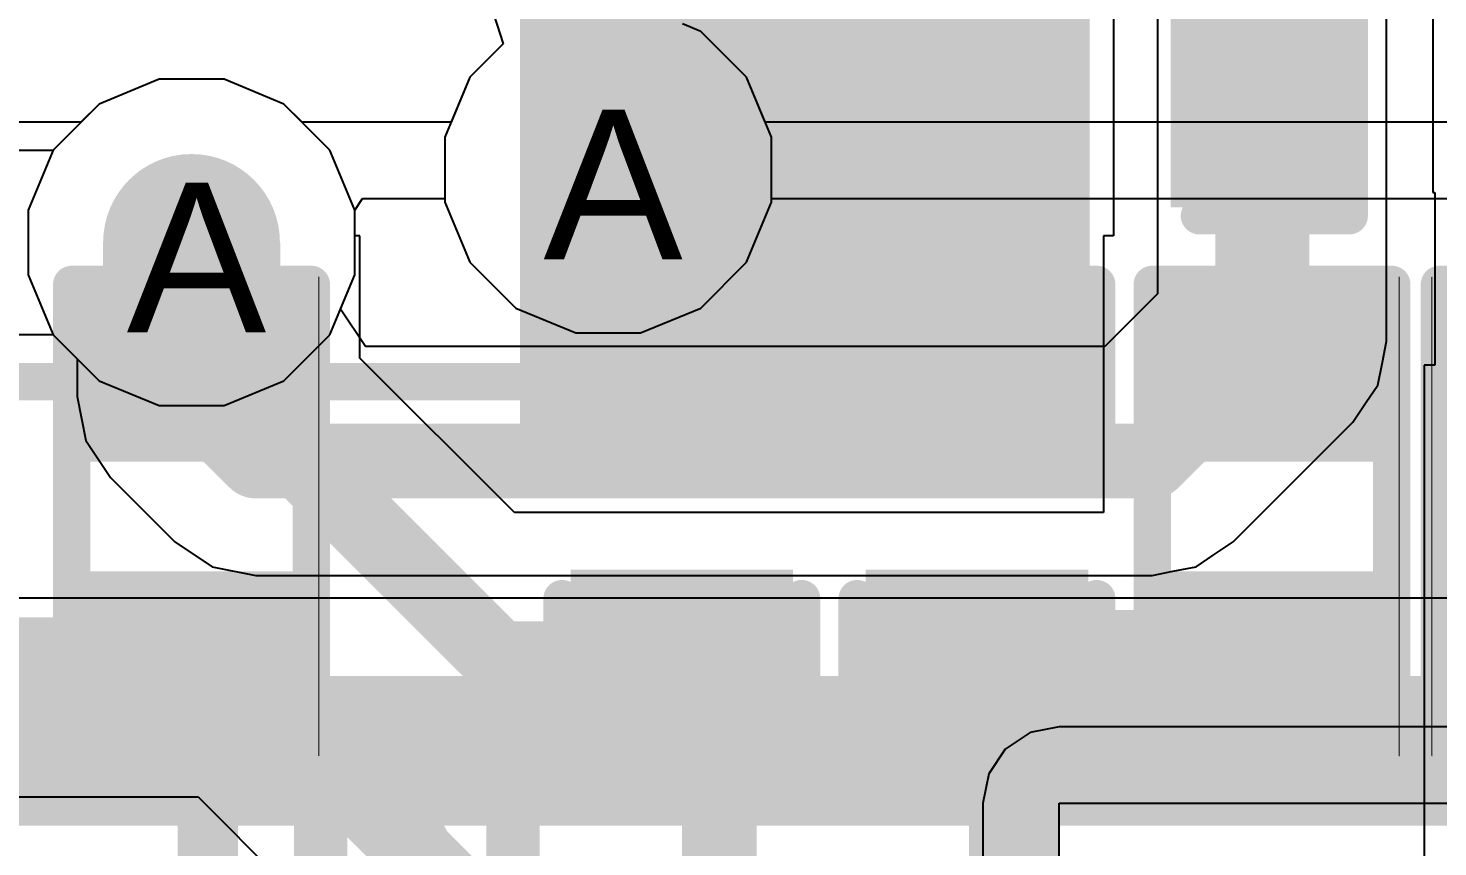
# Model space of a CAD drawing. Header units: inches. Extents: x 0 to 208, y 0 to 213.
# Drawn here: x 0.7473 to 0.9356, y 3.7442 to 3.8536 of the extents above; entities that cross this region are included whole.
import ezdxf

# ---------------------------------------------------------------- set-up
doc = ezdxf.new("R2010")
doc.units = ezdxf.units.IN
doc.header["$MEASUREMENT"] = 0
for name, color, linetype in [('Bottom Layer', 5, 'Continuous'), ('Bottom Overlay', 54, 'Continuous'), ('Bottom Paste', 16, 'Continuous'), ('Bottom Solder', 6, 'Continuous'), ('Drill Drawing', 1, 'Continuous'), ('L2_GND1', 16, 'Continuous'), ('L3_SIG1', 76, 'Continuous'), ('L4_PWR', 90, 'Continuous'), ('L5_GND2', 156, 'Continuous'), ('L6_SIG2', 130, 'Continuous'), ('L7_GND3', 216, 'Continuous'), ('Top Layer', 1, 'Continuous'), ('Top Overlay', 2, 'Continuous'), ('Via Holes', 16, 'Continuous')]:
    doc.layers.add(name, color=color, linetype=linetype)
doc.styles.add('Arial', font='', dxfattribs={"height": 0.2})
doc.styles.add('Arial_Bold', font='', dxfattribs={"height": 0.2})
doc.styles.get('Arial').set_extended_font_data('Arial')
doc.styles.get('Arial_Bold').set_extended_font_data('Arial', bold=True)

# ---------------------------------------------------------------- blocks, each defined once
blk = doc.blocks.new('R___0402_B_115')
at = {"layer": 'Bottom Layer'}
for points in [[(-0.0095, 0.0125), (-0.0095, -0.0125), (-0.0275, -0.0125), (-0.0275, 0.0125)], [(0.0275, 0.0125), (0.0275, -0.0125), (0.0095, -0.0125), (0.0095, 0.0125)]]:
    blk.add_hatch(color=5, dxfattribs=at).paths.add_polyline_path(points)
at = {"layer": 'Bottom Paste'}
for points in [[(-0.0095, 0.0125), (-0.0095, -0.0125), (-0.0275, -0.0125), (-0.0275, 0.0125)], [(0.0275, 0.0125), (0.0275, -0.0125), (0.0095, -0.0125), (0.0095, 0.0125)]]:
    blk.add_hatch(color=16, dxfattribs=at).paths.add_polyline_path(points)
at = {"layer": 'Bottom Solder'}
for points in [[(-0.00734, 0.01466), (-0.00734, -0.01467), (-0.02967, -0.01467), (-0.02967, 0.01466)], [(0.02966, 0.01466), (0.02966, -0.01467), (0.00733, -0.01467), (0.00733, 0.01466)]]:
    blk.add_hatch(color=6, dxfattribs=at).paths.add_polyline_path(points)
at = {"layer": 'Bottom Overlay'}
for points in [[(-0.031, 0.016, 0.005, 0.005, 0), (0.031, 0.016, 0.005, 0.005, 0)], [(-0.031, 0.016, 0.005, 0.005, 0), (-0.031, -0.016, 0.005, 0.005, 0)], [(-0.032, 0.017, 0.000127, 0.000127, 0), (0.032, 0.017, 0.000127, 0.000127, 0)], [(0.031, 0.016, 0.005, 0.005, 0), (0.031, -0.016, 0.005, 0.005, 0)], [(-0.031, -0.016, 0.005, 0.005, 0), (0.031, -0.016, 0.005, 0.005, 0)]]:
    blk.add_lwpolyline(points, format="xyseb", dxfattribs=at)
for points in [[(-0.03225, 0.016, 0.0025, 0.0025, 1), (-0.02975, 0.016, 0.0025, 0.0025, 1)], [(-0.03225, 0.016, 0.0025, 0.0025, 1), (-0.02975, 0.016, 0.0025, 0.0025, 1)], [(-0.03203, 0.017, 0.0000635, 0.0000635, 1), (-0.03197, 0.017, 0.0000635, 0.0000635, 1)], [(0.02975, 0.016, 0.0025, 0.0025, 1), (0.03225, 0.016, 0.0025, 0.0025, 1)], [(0.02975, 0.016, 0.0025, 0.0025, 1), (0.03225, 0.016, 0.0025, 0.0025, 1)], [(0.03197, 0.017, 0.0000635, 0.0000635, 1), (0.03203, 0.017, 0.0000635, 0.0000635, 1)], [(-0.03225, -0.016, 0.0025, 0.0025, 1), (-0.02975, -0.016, 0.0025, 0.0025, 1)], [(-0.03225, -0.016, 0.0025, 0.0025, 1), (-0.02975, -0.016, 0.0025, 0.0025, 1)], [(0.02975, -0.016, 0.0025, 0.0025, 1), (0.03225, -0.016, 0.0025, 0.0025, 1)], [(0.02975, -0.016, 0.0025, 0.0025, 1), (0.03225, -0.016, 0.0025, 0.0025, 1)]]:
    blk.add_lwpolyline(points, format="xyseb", close=True, dxfattribs=at)
blk = doc.blocks.new('R___0402_B_206')
at = {"layer": 'Bottom Layer'}
for points in [[(-0.0095, 0.0125), (-0.0095, -0.0125), (-0.0275, -0.0125), (-0.0275, 0.0125)], [(0.0275, 0.0125), (0.0275, -0.0125), (0.0095, -0.0125), (0.0095, 0.0125)]]:
    blk.add_hatch(color=5, dxfattribs=at).paths.add_polyline_path(points)
at = {"layer": 'Bottom Paste'}
for points in [[(-0.0095, 0.0125), (-0.0095, -0.0125), (-0.0275, -0.0125), (-0.0275, 0.0125)], [(0.0275, 0.0125), (0.0275, -0.0125), (0.0095, -0.0125), (0.0095, 0.0125)]]:
    blk.add_hatch(color=16, dxfattribs=at).paths.add_polyline_path(points)
at = {"layer": 'Bottom Solder'}
for points in [[(-0.00733, 0.01467), (-0.00733, -0.01466), (-0.02966, -0.01466), (-0.02966, 0.01467)], [(0.02967, 0.01467), (0.02967, -0.01466), (0.00734, -0.01466), (0.00734, 0.01467)]]:
    blk.add_hatch(color=6, dxfattribs=at).paths.add_polyline_path(points)
at = {"layer": 'Bottom Overlay'}
for points in [[(-0.031, -0.016, 0.005, 0.005, 0), (-0.031, 0.016, 0.005, 0.005, 0)], [(0.031, 0.016, 0.005, 0.005, 0), (-0.031, 0.016, 0.005, 0.005, 0)], [(0.032, 0.017, 0.000127, 0.000127, 0), (-0.032, 0.017, 0.000127, 0.000127, 0)], [(0.031, -0.016, 0.005, 0.005, 0), (0.031, 0.016, 0.005, 0.005, 0)], [(0.031, -0.016, 0.005, 0.005, 0), (-0.031, -0.016, 0.005, 0.005, 0)]]:
    blk.add_lwpolyline(points, format="xyseb", dxfattribs=at)
for points in [[(-0.03225, 0.016, 0.0025, 0.0025, 1), (-0.02975, 0.016, 0.0025, 0.0025, 1)], [(-0.03225, 0.016, 0.0025, 0.0025, 1), (-0.02975, 0.016, 0.0025, 0.0025, 1)], [(-0.03203, 0.017, 0.0000635, 0.0000635, 1), (-0.03197, 0.017, 0.0000635, 0.0000635, 1)], [(0.02975, 0.016, 0.0025, 0.0025, 1), (0.03225, 0.016, 0.0025, 0.0025, 1)], [(0.02975, 0.016, 0.0025, 0.0025, 1), (0.03225, 0.016, 0.0025, 0.0025, 1)], [(0.03197, 0.017, 0.0000635, 0.0000635, 1), (0.03203, 0.017, 0.0000635, 0.0000635, 1)], [(-0.03225, -0.016, 0.0025, 0.0025, 1), (-0.02975, -0.016, 0.0025, 0.0025, 1)], [(-0.03225, -0.016, 0.0025, 0.0025, 1), (-0.02975, -0.016, 0.0025, 0.0025, 1)], [(0.02975, -0.016, 0.0025, 0.0025, 1), (0.03225, -0.016, 0.0025, 0.0025, 1)], [(0.02975, -0.016, 0.0025, 0.0025, 1), (0.03225, -0.016, 0.0025, 0.0025, 1)]]:
    blk.add_lwpolyline(points, format="xyseb", close=True, dxfattribs=at)
blk = doc.blocks.new('R___0402_B_209')
at = {"layer": 'Bottom Layer'}
for points in [[(-0.0095, 0.0125), (-0.0095, -0.0125), (-0.0275, -0.0125), (-0.0275, 0.0125)], [(0.0275, 0.0125), (0.0275, -0.0125), (0.0095, -0.0125), (0.0095, 0.0125)]]:
    blk.add_hatch(color=5, dxfattribs=at).paths.add_polyline_path(points)
at = {"layer": 'Bottom Paste'}
for points in [[(-0.0095, 0.0125), (-0.0095, -0.0125), (-0.0275, -0.0125), (-0.0275, 0.0125)], [(0.0275, 0.0125), (0.0275, -0.0125), (0.0095, -0.0125), (0.0095, 0.0125)]]:
    blk.add_hatch(color=16, dxfattribs=at).paths.add_polyline_path(points)
at = {"layer": 'Bottom Solder'}
for points in [[(-0.00733, 0.01467), (-0.00733, -0.01466), (-0.02966, -0.01466), (-0.02966, 0.01467)], [(0.02967, 0.01467), (0.02967, -0.01466), (0.00734, -0.01466), (0.00734, 0.01467)]]:
    blk.add_hatch(color=6, dxfattribs=at).paths.add_polyline_path(points)
at = {"layer": 'Bottom Overlay'}
for points in [[(-0.031, -0.016, 0.005, 0.005, 0), (-0.031, 0.016, 0.005, 0.005, 0)], [(0.031, 0.016, 0.005, 0.005, 0), (-0.031, 0.016, 0.005, 0.005, 0)], [(0.032, 0.017, 0.000127, 0.000127, 0), (-0.032, 0.017, 0.000127, 0.000127, 0)], [(0.031, -0.016, 0.005, 0.005, 0), (0.031, 0.016, 0.005, 0.005, 0)], [(0.031, -0.016, 0.005, 0.005, 0), (-0.031, -0.016, 0.005, 0.005, 0)]]:
    blk.add_lwpolyline(points, format="xyseb", dxfattribs=at)
for points in [[(-0.03225, 0.016, 0.0025, 0.0025, 1), (-0.02975, 0.016, 0.0025, 0.0025, 1)], [(-0.03225, 0.016, 0.0025, 0.0025, 1), (-0.02975, 0.016, 0.0025, 0.0025, 1)], [(-0.03203, 0.017, 0.0000635, 0.0000635, 1), (-0.03197, 0.017, 0.0000635, 0.0000635, 1)], [(0.02975, 0.016, 0.0025, 0.0025, 1), (0.03225, 0.016, 0.0025, 0.0025, 1)], [(0.02975, 0.016, 0.0025, 0.0025, 1), (0.03225, 0.016, 0.0025, 0.0025, 1)], [(0.03197, 0.017, 0.0000635, 0.0000635, 1), (0.03203, 0.017, 0.0000635, 0.0000635, 1)], [(-0.03225, -0.016, 0.0025, 0.0025, 1), (-0.02975, -0.016, 0.0025, 0.0025, 1)], [(-0.03225, -0.016, 0.0025, 0.0025, 1), (-0.02975, -0.016, 0.0025, 0.0025, 1)], [(0.02975, -0.016, 0.0025, 0.0025, 1), (0.03225, -0.016, 0.0025, 0.0025, 1)], [(0.02975, -0.016, 0.0025, 0.0025, 1), (0.03225, -0.016, 0.0025, 0.0025, 1)]]:
    blk.add_lwpolyline(points, format="xyseb", close=True, dxfattribs=at)
blk = doc.blocks.new('C___0402_B_228')
at = {"layer": 'Bottom Layer'}
for points in [[(-0.0095, 0.0125), (-0.0095, -0.0125), (-0.0275, -0.0125), (-0.0275, 0.0125)], [(0.0275, 0.0125), (0.0275, -0.0125), (0.0095, -0.0125), (0.0095, 0.0125)]]:
    blk.add_hatch(color=5, dxfattribs=at).paths.add_polyline_path(points)
at = {"layer": 'Bottom Paste'}
for points in [[(-0.0095, 0.0125), (-0.0095, -0.0125), (-0.0275, -0.0125), (-0.0275, 0.0125)], [(0.0275, 0.0125), (0.0275, -0.0125), (0.0095, -0.0125), (0.0095, 0.0125)]]:
    blk.add_hatch(color=16, dxfattribs=at).paths.add_polyline_path(points)
at = {"layer": 'Bottom Solder'}
for points in [[(-0.00714, 0.01486), (-0.00714, -0.01486), (-0.02986, -0.01486), (-0.02986, 0.01486)], [(0.02986, 0.01486), (0.02986, -0.01486), (0.00714, -0.01486), (0.00714, 0.01486)]]:
    blk.add_hatch(color=6, dxfattribs=at).paths.add_polyline_path(points)
at = {"layer": 'Bottom Overlay'}
for points in [[(-0.011, 0.016, 0.005, 0.005, 0), (-0.031, 0.016, 0.005, 0.005, 0)], [(-0.031, -0.016, 0.005, 0.005, 0), (-0.031, 0.016, 0.005, 0.005, 0)], [(0.031, 0.016, 0.005, 0.005, 0), (0.011, 0.016, 0.005, 0.005, 0)], [(0.031, -0.016, 0.005, 0.005, 0), (0.031, 0.016, 0.005, 0.005, 0)], [(-0.011, -0.016, 0.005, 0.005, 0), (-0.031, -0.016, 0.005, 0.005, 0)], [(0.031, -0.016, 0.005, 0.005, 0), (0.011, -0.016, 0.005, 0.005, 0)]]:
    blk.add_lwpolyline(points, format="xyseb", dxfattribs=at)
for points in [[(-0.03225, 0.016, 0.0025, 0.0025, 1), (-0.02975, 0.016, 0.0025, 0.0025, 1)], [(-0.03225, 0.016, 0.0025, 0.0025, 1), (-0.02975, 0.016, 0.0025, 0.0025, 1)], [(-0.01225, 0.016, 0.0025, 0.0025, 1), (-0.00975, 0.016, 0.0025, 0.0025, 1)], [(0.00975, 0.016, 0.0025, 0.0025, 1), (0.01225, 0.016, 0.0025, 0.0025, 1)], [(0.02975, 0.016, 0.0025, 0.0025, 1), (0.03225, 0.016, 0.0025, 0.0025, 1)], [(0.02975, 0.016, 0.0025, 0.0025, 1), (0.03225, 0.016, 0.0025, 0.0025, 1)], [(-0.03225, -0.016, 0.0025, 0.0025, 1), (-0.02975, -0.016, 0.0025, 0.0025, 1)], [(-0.03225, -0.016, 0.0025, 0.0025, 1), (-0.02975, -0.016, 0.0025, 0.0025, 1)], [(-0.01225, -0.016, 0.0025, 0.0025, 1), (-0.00975, -0.016, 0.0025, 0.0025, 1)], [(0.00975, -0.016, 0.0025, 0.0025, 1), (0.01225, -0.016, 0.0025, 0.0025, 1)], [(0.02975, -0.016, 0.0025, 0.0025, 1), (0.03225, -0.016, 0.0025, 0.0025, 1)], [(0.02975, -0.016, 0.0025, 0.0025, 1), (0.03225, -0.016, 0.0025, 0.0025, 1)]]:
    blk.add_lwpolyline(points, format="xyseb", close=True, dxfattribs=at)
blk = doc.blocks.new('C___0402_B_229')
at = {"layer": 'Bottom Layer'}
for points in [[(-0.0095, 0.0125), (-0.0095, -0.0125), (-0.0275, -0.0125), (-0.0275, 0.0125)], [(0.0275, 0.0125), (0.0275, -0.0125), (0.0095, -0.0125), (0.0095, 0.0125)]]:
    blk.add_hatch(color=5, dxfattribs=at).paths.add_polyline_path(points)
at = {"layer": 'Bottom Paste'}
for points in [[(-0.0095, 0.0125), (-0.0095, -0.0125), (-0.0275, -0.0125), (-0.0275, 0.0125)], [(0.0275, 0.0125), (0.0275, -0.0125), (0.0095, -0.0125), (0.0095, 0.0125)]]:
    blk.add_hatch(color=16, dxfattribs=at).paths.add_polyline_path(points)
at = {"layer": 'Bottom Solder'}
for points in [[(-0.00714, 0.01486), (-0.00714, -0.01486), (-0.02986, -0.01486), (-0.02986, 0.01486)], [(0.02986, 0.01486), (0.02986, -0.01486), (0.00714, -0.01486), (0.00714, 0.01486)]]:
    blk.add_hatch(color=6, dxfattribs=at).paths.add_polyline_path(points)
at = {"layer": 'Bottom Overlay'}
for points in [[(-0.031, -0.016, 0.005, 0.005, 0), (-0.031, 0.016, 0.005, 0.005, 0)], [(-0.031, 0.016, 0.005, 0.005, 0), (-0.011, 0.016, 0.005, 0.005, 0)], [(0.011, 0.016, 0.005, 0.005, 0), (0.031, 0.016, 0.005, 0.005, 0)], [(0.031, -0.016, 0.005, 0.005, 0), (0.031, 0.016, 0.005, 0.005, 0)], [(-0.031, -0.016, 0.005, 0.005, 0), (-0.011, -0.016, 0.005, 0.005, 0)], [(0.011, -0.016, 0.005, 0.005, 0), (0.031, -0.016, 0.005, 0.005, 0)]]:
    blk.add_lwpolyline(points, format="xyseb", dxfattribs=at)
for points in [[(-0.03225, 0.016, 0.0025, 0.0025, 1), (-0.02975, 0.016, 0.0025, 0.0025, 1)], [(-0.03225, 0.016, 0.0025, 0.0025, 1), (-0.02975, 0.016, 0.0025, 0.0025, 1)], [(-0.01225, 0.016, 0.0025, 0.0025, 1), (-0.00975, 0.016, 0.0025, 0.0025, 1)], [(0.00975, 0.016, 0.0025, 0.0025, 1), (0.01225, 0.016, 0.0025, 0.0025, 1)], [(0.02975, 0.016, 0.0025, 0.0025, 1), (0.03225, 0.016, 0.0025, 0.0025, 1)], [(0.02975, 0.016, 0.0025, 0.0025, 1), (0.03225, 0.016, 0.0025, 0.0025, 1)], [(-0.03225, -0.016, 0.0025, 0.0025, 1), (-0.02975, -0.016, 0.0025, 0.0025, 1)], [(-0.03225, -0.016, 0.0025, 0.0025, 1), (-0.02975, -0.016, 0.0025, 0.0025, 1)], [(-0.01225, -0.016, 0.0025, 0.0025, 1), (-0.00975, -0.016, 0.0025, 0.0025, 1)], [(0.00975, -0.016, 0.0025, 0.0025, 1), (0.01225, -0.016, 0.0025, 0.0025, 1)], [(0.02975, -0.016, 0.0025, 0.0025, 1), (0.03225, -0.016, 0.0025, 0.0025, 1)], [(0.02975, -0.016, 0.0025, 0.0025, 1), (0.03225, -0.016, 0.0025, 0.0025, 1)]]:
    blk.add_lwpolyline(points, format="xyseb", close=True, dxfattribs=at)
blk = doc.blocks.new('C___0402_B_230')
at = {"layer": 'Bottom Layer'}
for points in [[(-0.0095, 0.0125), (-0.0095, -0.0125), (-0.0275, -0.0125), (-0.0275, 0.0125)], [(0.0275, 0.0125), (0.0275, -0.0125), (0.0095, -0.0125), (0.0095, 0.0125)]]:
    blk.add_hatch(color=5, dxfattribs=at).paths.add_polyline_path(points)
at = {"layer": 'Bottom Paste'}
for points in [[(-0.0095, 0.0125), (-0.0095, -0.0125), (-0.0275, -0.0125), (-0.0275, 0.0125)], [(0.0275, 0.0125), (0.0275, -0.0125), (0.0095, -0.0125), (0.0095, 0.0125)]]:
    blk.add_hatch(color=16, dxfattribs=at).paths.add_polyline_path(points)
at = {"layer": 'Bottom Solder'}
for points in [[(-0.00714, 0.01486), (-0.00714, -0.01486), (-0.02986, -0.01486), (-0.02986, 0.01486)], [(0.02986, 0.01486), (0.02986, -0.01486), (0.00714, -0.01486), (0.00714, 0.01486)]]:
    blk.add_hatch(color=6, dxfattribs=at).paths.add_polyline_path(points)
at = {"layer": 'Bottom Overlay'}
for points in [[(-0.031, -0.016, 0.005, 0.005, 0), (-0.031, 0.016, 0.005, 0.005, 0)], [(-0.011, 0.016, 0.005, 0.005, 0), (-0.031, 0.016, 0.005, 0.005, 0)], [(0.031, 0.016, 0.005, 0.005, 0), (0.011, 0.016, 0.005, 0.005, 0)], [(0.031, -0.016, 0.005, 0.005, 0), (0.031, 0.016, 0.005, 0.005, 0)], [(-0.011, -0.016, 0.005, 0.005, 0), (-0.031, -0.016, 0.005, 0.005, 0)], [(0.031, -0.016, 0.005, 0.005, 0), (0.011, -0.016, 0.005, 0.005, 0)]]:
    blk.add_lwpolyline(points, format="xyseb", dxfattribs=at)
for points in [[(-0.03225, 0.016, 0.0025, 0.0025, 1), (-0.02975, 0.016, 0.0025, 0.0025, 1)], [(-0.03225, 0.016, 0.0025, 0.0025, 1), (-0.02975, 0.016, 0.0025, 0.0025, 1)], [(-0.01225, 0.016, 0.0025, 0.0025, 1), (-0.00975, 0.016, 0.0025, 0.0025, 1)], [(0.00975, 0.016, 0.0025, 0.0025, 1), (0.01225, 0.016, 0.0025, 0.0025, 1)], [(0.02975, 0.016, 0.0025, 0.0025, 1), (0.03225, 0.016, 0.0025, 0.0025, 1)], [(0.02975, 0.016, 0.0025, 0.0025, 1), (0.03225, 0.016, 0.0025, 0.0025, 1)], [(-0.03225, -0.016, 0.0025, 0.0025, 1), (-0.02975, -0.016, 0.0025, 0.0025, 1)], [(-0.03225, -0.016, 0.0025, 0.0025, 1), (-0.02975, -0.016, 0.0025, 0.0025, 1)], [(-0.01225, -0.016, 0.0025, 0.0025, 1), (-0.00975, -0.016, 0.0025, 0.0025, 1)], [(0.00975, -0.016, 0.0025, 0.0025, 1), (0.01225, -0.016, 0.0025, 0.0025, 1)], [(0.02975, -0.016, 0.0025, 0.0025, 1), (0.03225, -0.016, 0.0025, 0.0025, 1)], [(0.02975, -0.016, 0.0025, 0.0025, 1), (0.03225, -0.016, 0.0025, 0.0025, 1)]]:
    blk.add_lwpolyline(points, format="xyseb", close=True, dxfattribs=at)
blk = doc.blocks.new('DC_053D_25A_526')
at = {"layer": 'Top Overlay'}
for points in [[(0.208, -0.22984, 0.005, 0.005, 0), (0.208, -0.187, 0.005, 0.005, 0)], [(0, -0.22984, 0.005, 0.005, 0), (0.208, -0.22984, 0.005, 0.005, 0)]]:
    blk.add_lwpolyline(points, format="xyseb", dxfattribs=at)
for points in [[(0.20675, -0.187, 0.0025, 0.0025, 1), (0.20925, -0.187, 0.0025, 0.0025, 1)], [(0.20675, -0.22984, 0.0025, 0.0025, 1), (0.20925, -0.22984, 0.0025, 0.0025, 1)], [(0.20675, -0.22984, 0.0025, 0.0025, 1), (0.20925, -0.22984, 0.0025, 0.0025, 1)]]:
    blk.add_lwpolyline(points, format="xyseb", close=True, dxfattribs=at)

msp = doc.modelspace()

# ---------------------------------------------------------------- hatches: boundary and pattern name
at = {"layer": 'Bottom Layer'}
for points in [[(0.81295, 3.79132), (0.88906, 3.79132), (0.88906, 3.857), (0.81295, 3.857)], [(0.75727, 3.79832), (0.78093, 3.79832), (0.78093, 3.82494), (0.75727, 3.82494)]]:
    msp.add_hatch(color=5, dxfattribs=at).paths.add_polyline_path(points)
h = msp.add_hatch(color=5, dxfattribs=at)
edge = h.paths.add_edge_path()
edge.add_arc((0.82475, 3.83465), 0.01181, 0, 360)
h = msp.add_hatch(color=5, dxfattribs=at)
edge = h.paths.add_edge_path()
edge.add_arc((0.76908, 3.82494), 0.01181, 0, 360)
at = {"layer": 'L2_GND1'}
h = msp.add_hatch(color=16, dxfattribs=at)
edge = h.paths.add_edge_path()
edge.add_arc((0.82475, 3.83465), 0.01181, 0, 360)
h = msp.add_hatch(color=16, dxfattribs=at)
edge = h.paths.add_edge_path()
edge.add_arc((0.76908, 3.82494), 0.01181, 0, 360)
at = {"layer": 'L3_SIG1'}
h = msp.add_hatch(color=76, dxfattribs=at)
edge = h.paths.add_edge_path()
edge.add_arc((0.82475, 3.83465), 0.01181, 0, 360)
h = msp.add_hatch(color=76, dxfattribs=at)
edge = h.paths.add_edge_path()
edge.add_arc((0.76908, 3.82494), 0.01181, 0, 360)
at = {"layer": 'L4_PWR'}
h = msp.add_hatch(color=90, dxfattribs=at)
edge = h.paths.add_edge_path()
edge.add_arc((0.82475, 3.83465), 0.01181, 0, 360)
h = msp.add_hatch(color=90, dxfattribs=at)
edge = h.paths.add_edge_path()
edge.add_arc((0.76908, 3.82494), 0.01181, 0, 360)
at = {"layer": 'L5_GND2'}
h = msp.add_hatch(color=156, dxfattribs=at)
edge = h.paths.add_edge_path()
edge.add_arc((0.82475, 3.83465), 0.01181, 0, 360)
h = msp.add_hatch(color=156, dxfattribs=at)
edge = h.paths.add_edge_path()
edge.add_arc((0.76908, 3.82494), 0.01181, 0, 360)
at = {"layer": 'L6_SIG2'}
h = msp.add_hatch(color=130, dxfattribs=at)
edge = h.paths.add_edge_path()
edge.add_arc((0.82475, 3.83465), 0.01181, 0, 360)
h = msp.add_hatch(color=130, dxfattribs=at)
edge = h.paths.add_edge_path()
edge.add_arc((0.76908, 3.82494), 0.01181, 0, 360)
at = {"layer": 'L7_GND3'}
h = msp.add_hatch(color=216, dxfattribs=at)
edge = h.paths.add_edge_path()
edge.add_arc((0.82475, 3.83465), 0.01181, 0, 360)
h = msp.add_hatch(color=216, dxfattribs=at)
edge = h.paths.add_edge_path()
edge.add_arc((0.76908, 3.82494), 0.01181, 0, 360)
at = {"layer": 'Top Layer'}
h = msp.add_hatch(color=1, dxfattribs=at)
edge = h.paths.add_edge_path()
edge.add_arc((0.82475, 3.83465), 0.01181, 0, 360)
h = msp.add_hatch(color=1, dxfattribs=at)
edge = h.paths.add_edge_path()
edge.add_arc((0.76908, 3.82494), 0.01181, 0, 360)
at = {"layer": 'Via Holes'}
h = msp.add_hatch(color=7, dxfattribs=at)
edge = h.paths.add_edge_path()
edge.add_arc((0.82475, 3.83465), 0.00591, 0, 360)
h = msp.add_hatch(color=7, dxfattribs=at)
edge = h.paths.add_edge_path()
edge.add_arc((0.76908, 3.82494), 0.00591, 0, 360)

# ---------------------------------------------------------------- linework, layer by layer
at = {"layer": 'Bottom Layer'}
for p, q in [((0.89224, 3.867), (0.89224, 3.82582)), ((0.76474, 3.84675), (0.75672, 3.84343)), ((0.77342, 3.84675), (0.76474, 3.84675)), ((0.78143, 3.84343), (0.77342, 3.84675)), ((0.75672, 3.84343), (0.75059, 3.83729)), ((0.78757, 3.83729), (0.78143, 3.84343)), ((0.75059, 3.83729), (0.74727, 3.82927)), ((0.79089, 3.82927), (0.78757, 3.83729)), ((0.74727, 3.82927), (0.74727, 3.82593)), ((0.79089, 3.82613), (0.79089, 3.82927)), ((0.74727, 3.82593), (0.74725, 3.82582)), ((0.79095, 3.82582), (0.79089, 3.82613)), ((0.79158, 3.82582), (0.79095, 3.82582)), ((0.79158, 3.80945), (0.79158, 3.82582)), ((0.89224, 3.82582), (0.89093, 3.82582)), ((0.89093, 3.82582), (0.89093, 3.78882)), ((0.81221, 3.78882), (0.79158, 3.80945)), ((0.89093, 3.78882), (0.81221, 3.78882)), ((0.70455, 3.75082), (0.76995, 3.75082)), ((0.76995, 3.75082), (0.78541, 3.73536))]:
    msp.add_line(p, q, dxfattribs=at)
for points in [[(0.87401, 3.80682, 0.02, 0.02, 0), (0.87401, 3.84427, 0.02, 0.02, 0)], [(0.91184, 3.80742, 0.012, 0.012, 0), (0.91184, 3.84391, 0.012, 0.012, 0)], [(0.76908, 3.80682, 0.01, 0.01, 0), (0.77258, 3.80682, 0.01, 0.01, 0)], [(0.77258, 3.80682, 0.01, 0.01, 0), (0.81013, 3.76927, 0.01, 0.01, 0)], [(0.91184, 3.80742, 0.012, 0.012, 0), (0.91243, 3.80682, 0.012, 0.012, 0)], [(0.72705, 3.76982, 0.01, 0.01, 0), (0.77258, 3.76982, 0.01, 0.01, 0)], [(0.77258, 3.76982, 0.01, 0.01, 0), (0.819, 3.7234, 0.01, 0.01, 0)], [(0.81013, 3.76927, 0.01, 0.01, 0), (0.83904, 3.76927, 0.01, 0.01, 0)], [(0.83904, 3.76927, 0.01, 0.01, 0), (0.83959, 3.76982, 0.01, 0.01, 0)], [(0.83959, 3.70482, 0.01, 0.01, 0), (0.83959, 3.76982, 0.01, 0.01, 0)], [(0.87306, 3.76982, 0.012, 0.012, 0), (0.87596, 3.76982, 0.012, 0.012, 0)], [(0.87596, 3.76982, 0.012, 0.012, 0), (0.91243, 3.76982, 0.012, 0.012, 0)], [(0.87596, 3.76982, 0.012, 0.012, 0), (0.87896, 3.76682, 0.012, 0.012, 0)], [(0.87896, 3.70482, 0.012, 0.012, 0), (0.87896, 3.76682, 0.012, 0.012, 0)]]:
    msp.add_lwpolyline(points, format="xyseb", dxfattribs=at)
for points in [[(0.86901, 3.84427, 0.01, 0.01, 1), (0.87901, 3.84427, 0.01, 0.01, 1)], [(0.90884, 3.84391, 0.006, 0.006, 1), (0.91484, 3.84391, 0.006, 0.006, 1)], [(0.86901, 3.80682, 0.01, 0.01, 1), (0.87901, 3.80682, 0.01, 0.01, 1)], [(0.76658, 3.80682, 0.005, 0.005, 1), (0.77158, 3.80682, 0.005, 0.005, 1)], [(0.77008, 3.80682, 0.005, 0.005, 1), (0.77508, 3.80682, 0.005, 0.005, 1)], [(0.77008, 3.80682, 0.005, 0.005, 1), (0.77508, 3.80682, 0.005, 0.005, 1)], [(0.90884, 3.80742, 0.006, 0.006, 1), (0.91484, 3.80742, 0.006, 0.006, 1)], [(0.90884, 3.80742, 0.006, 0.006, 1), (0.91484, 3.80742, 0.006, 0.006, 1)], [(0.90943, 3.80682, 0.006, 0.006, 1), (0.91543, 3.80682, 0.006, 0.006, 1)], [(0.77008, 3.76982, 0.005, 0.005, 1), (0.77508, 3.76982, 0.005, 0.005, 1)], [(0.77008, 3.76982, 0.005, 0.005, 1), (0.77508, 3.76982, 0.005, 0.005, 1)], [(0.80763, 3.76927, 0.005, 0.005, 1), (0.81263, 3.76927, 0.005, 0.005, 1)], [(0.80763, 3.76927, 0.005, 0.005, 1), (0.81263, 3.76927, 0.005, 0.005, 1)], [(0.83654, 3.76927, 0.005, 0.005, 1), (0.84154, 3.76927, 0.005, 0.005, 1)], [(0.83654, 3.76927, 0.005, 0.005, 1), (0.84154, 3.76927, 0.005, 0.005, 1)], [(0.83709, 3.76982, 0.005, 0.005, 1), (0.84209, 3.76982, 0.005, 0.005, 1)], [(0.83709, 3.76982, 0.005, 0.005, 1), (0.84209, 3.76982, 0.005, 0.005, 1)], [(0.87006, 3.76982, 0.006, 0.006, 1), (0.87606, 3.76982, 0.006, 0.006, 1)], [(0.87296, 3.76982, 0.006, 0.006, 1), (0.87896, 3.76982, 0.006, 0.006, 1)], [(0.87296, 3.76982, 0.006, 0.006, 1), (0.87896, 3.76982, 0.006, 0.006, 1)], [(0.87296, 3.76982, 0.006, 0.006, 1), (0.87896, 3.76982, 0.006, 0.006, 1)], [(0.90943, 3.76982, 0.006, 0.006, 1), (0.91543, 3.76982, 0.006, 0.006, 1)], [(0.87596, 3.76682, 0.006, 0.006, 1), (0.88196, 3.76682, 0.006, 0.006, 1)], [(0.87596, 3.76682, 0.006, 0.006, 1), (0.88196, 3.76682, 0.006, 0.006, 1)]]:
    msp.add_lwpolyline(points, format="xyseb", close=True, dxfattribs=at)
at = {"layer": 'L2_GND1'}
for p, q in [((0.80901, 3.85674), (0.81072, 3.85147)), ((0.8371, 3.85314), (0.83466, 3.85416)), ((0.84324, 3.84701), (0.8371, 3.85314)), ((0.81072, 3.85147), (0.80626, 3.84701)), ((0.76474, 3.84675), (0.75672, 3.84343)), ((0.77342, 3.84675), (0.76474, 3.84675)), ((0.78143, 3.84343), (0.77342, 3.84675)), ((0.80626, 3.84701), (0.80293, 3.83899)), ((0.84656, 3.83899), (0.84324, 3.84701)), ((0.75672, 3.84343), (0.75059, 3.83729)), ((0.78757, 3.83729), (0.78143, 3.84343)), ((0.80293, 3.83899), (0.80293, 3.83032)), ((0.84656, 3.83032), (0.84656, 3.83899)), ((0.75056, 3.83723), (0.74556, 3.83723)), ((0.75059, 3.83729), (0.75056, 3.83723)), ((0.79089, 3.82927), (0.78757, 3.83729)), ((0.79089, 3.8206), (0.79089, 3.82927)), ((0.80293, 3.83032), (0.80626, 3.8223)), ((0.84324, 3.8223), (0.84656, 3.83032)), ((0.80626, 3.8223), (0.81239, 3.81616)), ((0.8371, 3.81616), (0.84324, 3.8223)), ((0.78757, 3.81258), (0.79089, 3.8206)), ((0.81239, 3.81616), (0.82041, 3.81284)), ((0.82908, 3.81284), (0.8371, 3.81616)), ((0.74556, 3.81264), (0.75056, 3.81264)), ((0.75056, 3.81264), (0.75059, 3.81258)), ((0.75059, 3.81258), (0.75672, 3.80645)), ((0.78143, 3.80645), (0.78757, 3.81258)), ((0.82041, 3.81284), (0.82908, 3.81284)), ((0.75672, 3.80645), (0.76474, 3.80313)), ((0.77342, 3.80313), (0.78143, 3.80645)), ((0.76474, 3.80313), (0.77342, 3.80313))]:
    msp.add_line(p, q, dxfattribs=at)
at = {"layer": 'L3_SIG1'}
for p, q in [((0.89813, 3.86026), (0.89813, 3.81806)), ((0.92872, 3.81172), (0.92872, 3.86026)), ((0.76474, 3.84675), (0.75672, 3.84343)), ((0.77342, 3.84675), (0.76474, 3.84675)), ((0.78143, 3.84343), (0.77342, 3.84675)), ((0.75672, 3.84343), (0.75059, 3.83729)), ((0.78757, 3.83729), (0.78143, 3.84343)), ((0.75059, 3.83729), (0.74727, 3.82927)), ((0.79089, 3.82927), (0.78757, 3.83729)), ((0.74727, 3.82927), (0.74727, 3.8206)), ((0.79089, 3.8206), (0.79089, 3.82927)), ((0.74727, 3.8206), (0.75059, 3.81258)), ((0.78899, 3.81602), (0.79089, 3.8206)), ((0.89813, 3.81806), (0.89109, 3.81102)), ((0.79233, 3.81102), (0.78899, 3.81602)), ((0.75059, 3.81258), (0.75379, 3.80938)), ((0.92817, 3.80895), (0.92872, 3.81172)), ((0.89109, 3.81102), (0.79233, 3.81102)), ((0.75379, 3.80938), (0.75379, 3.80432)), ((0.92756, 3.80587), (0.92817, 3.80895)), ((0.75379, 3.80432), (0.75495, 3.79847)), ((0.92602, 3.80357), (0.92756, 3.80587)), ((0.92756, 3.80587), (0.92756, 3.80587)), ((0.92756, 3.80587), (0.92756, 3.80587)), ((0.92424, 3.80091), (0.92602, 3.80357)), ((0.90824, 3.78491), (0.92424, 3.80091)), ((0.75495, 3.79847), (0.75827, 3.79351)), ((0.75827, 3.79351), (0.76686, 3.78491)), ((0.76686, 3.78491), (0.77183, 3.78159)), ((0.90559, 3.78313), (0.90824, 3.78491)), ((0.90824, 3.78491), (0.90824, 3.78491)), ((0.90824, 3.78491), (0.90824, 3.78491)), ((0.77183, 3.78159), (0.77768, 3.78043)), ((0.9002, 3.78098), (0.90328, 3.78159)), ((0.90328, 3.78159), (0.90559, 3.78313)), ((0.90328, 3.78159), (0.90328, 3.78159)), ((0.90328, 3.78159), (0.90328, 3.78159)), ((0.77768, 3.78043), (0.89743, 3.78043)), ((0.89743, 3.78043), (0.9002, 3.78098)), ((0.89743, 3.78043), (0.89743, 3.78043)), ((0.89743, 3.78043), (0.89743, 3.78043)), ((0.8811, 3.75942), (0.87779, 3.75721)), ((0.885, 3.7602), (0.8811, 3.75942)), ((1.395, 3.7602), (0.885, 3.7602)), ((0.87779, 3.75721), (0.87558, 3.7539)), ((0.87558, 3.7539), (0.8748, 3.75)), ((0.8748, 3.75), (0.8748, 3.68097)), ((0.885, 3.68097), (0.885, 3.75)), ((0.885, 3.75), (1.395, 3.75))]:
    msp.add_line(p, q, dxfattribs=at)
for points in [[(0.91343, 3.81172, 0.01, 0.01, 0), (0.91343, 3.87581, 0.01, 0.01, 0)], [(0.76908, 3.80432, 0.01, 0.01, 0), (0.76908, 3.82494, 0.01, 0.01, 0)], [(0.89743, 3.79572, 0.01, 0.01, 0), (0.91343, 3.81172, 0.01, 0.01, 0)], [(0.76908, 3.80432, 0.01, 0.01, 0), (0.77768, 3.79572, 0.01, 0.01, 0)], [(0.77768, 3.79572, 0.01, 0.01, 0), (0.89743, 3.79572, 0.01, 0.01, 0)]]:
    msp.add_lwpolyline(points, format="xyseb", dxfattribs=at)
for points in [[(0.76658, 3.82494, 0.005, 0.005, 1), (0.77158, 3.82494, 0.005, 0.005, 1)], [(0.91093, 3.81172, 0.005, 0.005, 1), (0.91593, 3.81172, 0.005, 0.005, 1)], [(0.91093, 3.81172, 0.005, 0.005, 1), (0.91593, 3.81172, 0.005, 0.005, 1)], [(0.76658, 3.80432, 0.005, 0.005, 1), (0.77158, 3.80432, 0.005, 0.005, 1)], [(0.76658, 3.80432, 0.005, 0.005, 1), (0.77158, 3.80432, 0.005, 0.005, 1)], [(0.77518, 3.79572, 0.005, 0.005, 1), (0.78018, 3.79572, 0.005, 0.005, 1)], [(0.77518, 3.79572, 0.005, 0.005, 1), (0.78018, 3.79572, 0.005, 0.005, 1)], [(0.89493, 3.79572, 0.005, 0.005, 1), (0.89993, 3.79572, 0.005, 0.005, 1)], [(0.89493, 3.79572, 0.005, 0.005, 1), (0.89993, 3.79572, 0.005, 0.005, 1)]]:
    msp.add_lwpolyline(points, format="xyseb", close=True, dxfattribs=at)
at = {"layer": 'L4_PWR'}
for p, q in [((0.80901, 3.85674), (0.81072, 3.85147)), ((0.8371, 3.85314), (0.83466, 3.85416)), ((0.84324, 3.84701), (0.8371, 3.85314)), ((0.81072, 3.85147), (0.80626, 3.84701)), ((0.76474, 3.84675), (0.75672, 3.84343)), ((0.77342, 3.84675), (0.76474, 3.84675)), ((0.78143, 3.84343), (0.77342, 3.84675)), ((0.80626, 3.84701), (0.80377, 3.841)), ((0.84573, 3.841), (0.84324, 3.84701)), ((0.75672, 3.84343), (0.7543, 3.841)), ((0.78386, 3.841), (0.78143, 3.84343)), ((0.7543, 3.841), (0.74183, 3.841)), ((0.80377, 3.841), (0.78386, 3.841)), ((1.094, 3.841), (0.84573, 3.841)), ((0.79089, 3.82927), (0.79191, 3.8308)), ((0.79191, 3.8308), (0.80293, 3.8308)), ((0.80293, 3.8308), (0.80293, 3.83032)), ((0.84656, 3.83032), (0.84656, 3.8308)), ((0.84656, 3.8308), (1.0888, 3.8308)), ((0.79089, 3.8206), (0.79089, 3.82927)), ((0.80293, 3.83032), (0.80626, 3.8223)), ((0.84324, 3.8223), (0.84656, 3.83032)), ((0.80626, 3.8223), (0.81239, 3.81616)), ((0.8371, 3.81616), (0.84324, 3.8223)), ((0.78757, 3.81258), (0.79089, 3.8206)), ((0.81239, 3.81616), (0.82041, 3.81284)), ((0.82908, 3.81284), (0.8371, 3.81616)), ((0.74556, 3.81264), (0.75056, 3.81264)), ((0.75056, 3.81264), (0.75059, 3.81258)), ((0.75059, 3.81258), (0.75672, 3.80645)), ((0.78143, 3.80645), (0.78757, 3.81258)), ((0.82041, 3.81284), (0.82908, 3.81284)), ((0.75672, 3.80645), (0.76474, 3.80313)), ((0.77342, 3.80313), (0.78143, 3.80645)), ((0.76474, 3.80313), (0.77342, 3.80313))]:
    msp.add_line(p, q, dxfattribs=at)
at = {"layer": 'L5_GND2'}
for p, q in [((0.76474, 3.84675), (0.75672, 3.84343)), ((0.77342, 3.84675), (0.76474, 3.84675)), ((0.78143, 3.84343), (0.77342, 3.84675)), ((0.75672, 3.84343), (0.75059, 3.83729)), ((0.78757, 3.83729), (0.78143, 3.84343)), ((0.75059, 3.83729), (0.74727, 3.82927)), ((0.79089, 3.82927), (0.78757, 3.83729)), ((0.74727, 3.82927), (0.74727, 3.8206)), ((0.79089, 3.8206), (0.79089, 3.82927)), ((0.74727, 3.8206), (0.75059, 3.81258)), ((0.78757, 3.81258), (0.79089, 3.8206)), ((0.75059, 3.81258), (0.75672, 3.80645)), ((0.78143, 3.80645), (0.78757, 3.81258)), ((0.75672, 3.80645), (0.76474, 3.80313)), ((0.77342, 3.80313), (0.78143, 3.80645)), ((0.76474, 3.80313), (0.77342, 3.80313))]:
    msp.add_line(p, q, dxfattribs=at)
at = {"layer": 'L6_SIG2'}
for p, q in [((0.76474, 3.84675), (0.75672, 3.84343)), ((0.77342, 3.84675), (0.76474, 3.84675)), ((0.78143, 3.84343), (0.77342, 3.84675)), ((0.75672, 3.84343), (0.75059, 3.83729)), ((0.78757, 3.83729), (0.78143, 3.84343)), ((0.75059, 3.83729), (0.74727, 3.82927)), ((0.79089, 3.82927), (0.78757, 3.83729)), ((0.74727, 3.82927), (0.74727, 3.8206)), ((0.79089, 3.8206), (0.79089, 3.82927)), ((0.74727, 3.8206), (0.75059, 3.81258)), ((0.78757, 3.81258), (0.79089, 3.8206)), ((0.75059, 3.81258), (0.75672, 3.80645)), ((0.78143, 3.80645), (0.78757, 3.81258)), ((0.75672, 3.80645), (0.76474, 3.80313)), ((0.77342, 3.80313), (0.78143, 3.80645)), ((0.76474, 3.80313), (0.77342, 3.80313)), ((1.124, 3.77739), (0.155, 3.77739))]:
    msp.add_line(p, q, dxfattribs=at)
msp.add_lwpolyline([(0.155, 3.757, 0.02, 0.02, 0), (1.124, 3.757, 0.02, 0.02, 0)], format="xyseb", dxfattribs=at)
at = {"layer": 'L7_GND3'}
for p, q in [((0.76474, 3.84675), (0.75672, 3.84343)), ((0.77342, 3.84675), (0.76474, 3.84675)), ((0.78143, 3.84343), (0.77342, 3.84675)), ((0.75672, 3.84343), (0.75059, 3.83729)), ((0.78757, 3.83729), (0.78143, 3.84343)), ((0.75059, 3.83729), (0.74727, 3.82927)), ((0.79089, 3.82927), (0.78757, 3.83729)), ((0.74727, 3.82927), (0.74727, 3.8206)), ((0.79089, 3.8206), (0.79089, 3.82927)), ((0.74727, 3.8206), (0.75059, 3.81258)), ((0.78757, 3.81258), (0.79089, 3.8206)), ((0.75059, 3.81258), (0.75672, 3.80645)), ((0.78143, 3.80645), (0.78757, 3.81258)), ((0.75672, 3.80645), (0.76474, 3.80313)), ((0.77342, 3.80313), (0.78143, 3.80645)), ((0.76474, 3.80313), (0.77342, 3.80313))]:
    msp.add_line(p, q, dxfattribs=at)
at = {"layer": 'Top Layer'}
for p, q in [((0.93491, 3.85938), (0.93491, 3.83159)), ((0.76474, 3.84675), (0.75672, 3.84343)), ((0.77342, 3.84675), (0.76474, 3.84675)), ((0.78143, 3.84343), (0.77342, 3.84675)), ((0.75672, 3.84343), (0.75059, 3.83729)), ((0.78757, 3.83729), (0.78143, 3.84343)), ((0.75059, 3.83729), (0.74727, 3.82927)), ((0.79089, 3.82927), (0.78757, 3.83729)), ((0.93491, 3.83159), (0.93517, 3.83159)), ((0.93517, 3.83159), (0.93517, 3.80855)), ((0.74727, 3.82927), (0.74727, 3.8206)), ((0.79089, 3.8206), (0.79089, 3.82927)), ((0.74727, 3.8206), (0.75059, 3.81258)), ((0.78757, 3.81258), (0.79089, 3.8206)), ((0.75059, 3.81258), (0.75672, 3.80645)), ((0.78143, 3.80645), (0.78757, 3.81258)), ((0.93517, 3.80855), (0.93375, 3.80855)), ((0.93375, 3.80855), (0.93375, 3.72752)), ((0.75672, 3.80645), (0.76474, 3.80313)), ((0.77342, 3.80313), (0.78143, 3.80645)), ((0.76474, 3.80313), (0.77342, 3.80313))]:
    msp.add_line(p, q, dxfattribs=at)

# ---------------------------------------------------------------- block references
for name, p in [('DC_053D_25A_526', (0.62898, 4.03618)), ('C___0402_B_229', (0.89274, 3.8445))]:
    msp.add_blockref(name, p)
for name, p, rotation in [('R___0402_B_209', (0.76908, 3.78832), 270), ('C___0402_B_230', (0.83459, 3.78832), 270), ('C___0402_B_228', (0.87401, 3.78832), 270), ('R___0402_B_206', (0.91343, 3.78832), 270), ('R___0402_B_115', (0.9518, 3.78832), 90)]:
    msp.add_blockref(name, p, dxfattribs=dict(rotation=rotation))

# ---------------------------------------------------------------- texts
at = {"layer": 'Drill Drawing', "style": 'Arial'}
for p in [(0.81608, 3.82266), (0.76042, 3.81294)]:
    msp.add_text('A', height=0.02, dxfattribs=at).set_placement(p)
at = {"layer": 'Top Overlay', "style": 'Arial_Bold'}
msp.add_text('12V_IN', height=0.04, dxfattribs=at).set_placement((0.633, 3.72684))

doc.saveas('drawing.dxf')
